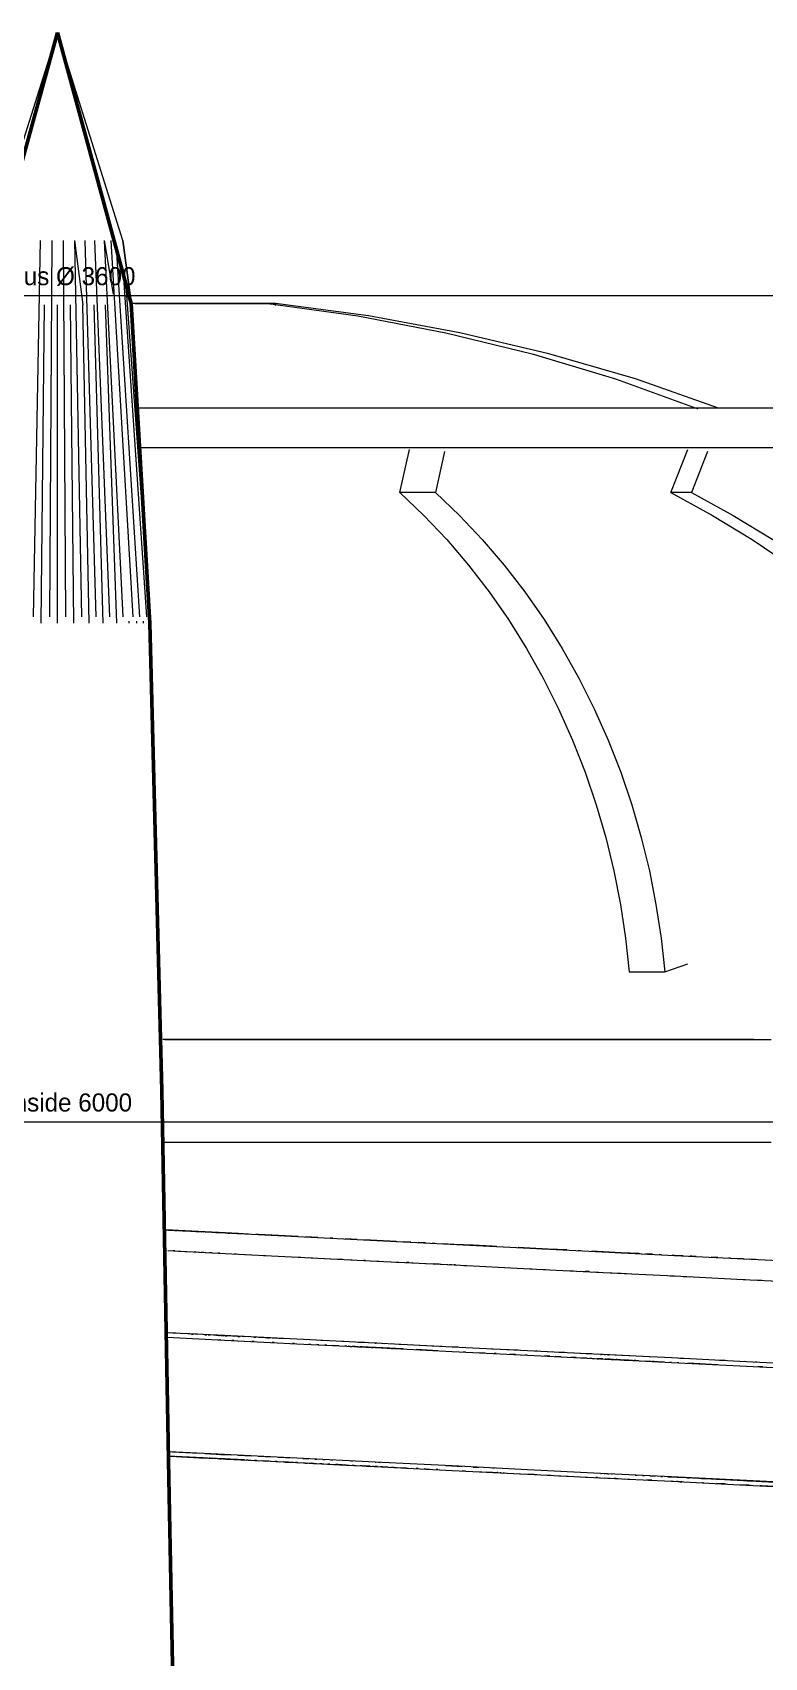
# Model space of a CAD drawing. Header units: metres. Extents: x 10 to 831, y 10 to 584.
# Drawn here: x 195.6 to 266.7, y 259.9 to 418 of the extents above; entities that cross this region are included whole.
import ezdxf
from ezdxf.enums import TextEntityAlignment as Align

# ---------------------------------------------------------------- set-up
doc = ezdxf.new("R2010")
doc.units = ezdxf.units.M
for name, color, linetype, lineweight in [('CUT', 7, 'Continuous', 50), ('DIM', 1, 'Continuous', 13), ('VIS', 8, 'Continuous', 13)]:
    doc.layers.add(name, color=color, linetype=linetype, lineweight=lineweight)

msp = doc.modelspace()

# ---------------------------------------------------------------- linework, layer by layer
at = {"layer": 'CUT'}
for p, q in [((198, 417.9916), (190.766, 391.6276)), ((205.1732, 391.626), (198, 417.9916)), ((206.9804, 360.5288), (205.1732, 391.626)), ((208.146, 315), (206.9804, 360.5288)), ((208.8352, 277.2916), (208.146, 315)), ((209.0588, 265.6128), (208.8352, 277.2916)), ((209.408, 247.3332), (209.0588, 265.6128))]:
    msp.add_line(p, q, dxfattribs=at)
at = {"layer": 'DIM'}
for p, q in [((126, 392.4), (270, 392.4)), ((78, 312), (318, 312))]:
    msp.add_line(p, q, dxfattribs=at)
at = {"layer": 'VIS'}
for p, q in [((190.766, 391.6276), (198, 417.9916)), ((191.6068, 397.7452), (198, 417.9916)), ((204.3516, 397.7452), (198, 417.9916)), ((198, 417.9916), (205.1732, 391.626)), ((196.3356, 397.7452), (195.6584, 361.1344)), ((197.448, 397.7452), (197.2168, 361.1344)), ((198.564, 397.7452), (198.7864, 361.1344)), ((199.6576, 397.7452), (200.4748, 391.5)), ((199.6576, 397.7452), (200.34, 361.1344)), ((200.6532, 397.7452), (201.7456, 361.1344)), ((201.6184, 397.7452), (203.0652, 361.1344)), ((202.5384, 397.7452), (203.4136, 392.5408)), ((202.5384, 397.7452), (204.3764, 361.1344)), ((203.1848, 397.7452), (205.3284, 361.1344)), ((205.2028, 391.5), (204.3516, 397.7452)), ((204.3516, 397.7452), (205.1924, 391.5)), ((204.3516, 397.7452), (204.366, 397.544)), ((203.76, 396.5384), (205.9784, 361.1344)), ((204.4228, 394.1244), (206.6572, 361.1344)), ((204.6684, 393.32), (206.8416, 362.9448)), ((196.42, 360.5184), (196.7328, 391.5)), ((198.0016, 360.5184), (198.0068, 391.5)), ((199.5816, 360.5184), (199.2724, 391.5)), ((201.0976, 360.5184), (200.4748, 391.5)), ((202.4356, 360.5184), (201.5668, 391.5)), ((203.7816, 360.5184), (202.662, 391.5)), ((206.9804, 360.5288), (205.1732, 391.626)), ((205.1924, 391.5), (206.9836, 360.5184)), ((205.6172, 384.2576), (205.2028, 391.5)), ((205.9036, 391.63), (205.324, 391.63)), ((205.5172, 391.63), (205.9036, 391.63)), ((207.2648, 391.63), (205.9036, 391.63)), ((205.9036, 391.63), (207.2648, 391.63)), ((208.6228, 391.63), (207.2648, 391.63)), ((207.2648, 391.63), (208.6228, 391.63)), ((209.6276, 391.63), (208.6228, 391.63)), ((208.6228, 391.63), (209.6276, 391.63)), ((210.5492, 391.63), (209.6276, 391.63)), ((209.6276, 391.63), (210.5492, 391.63)), ((211.792, 391.63), (210.5492, 391.63)), ((210.5492, 391.63), (211.792, 391.63)), ((213.0064, 391.63), (211.792, 391.63)), ((211.792, 391.63), (213.0064, 391.63)), ((213.7212, 391.63), (213.0064, 391.63)), ((213.0064, 391.63), (213.7212, 391.63)), ((214.3424, 391.63), (213.7212, 391.63)), ((213.7212, 391.63), (214.3424, 391.63)), ((215.382, 391.63), (214.3424, 391.63)), ((214.3424, 391.63), (215.382, 391.63)), ((216.37, 391.63), (215.382, 391.63)), ((215.382, 391.63), (216.37, 391.63)), ((216.7464, 391.63), (216.37, 391.63)), ((216.37, 391.63), (216.7464, 391.63)), ((217.0244, 391.63), (216.7464, 391.63)), ((216.7464, 391.63), (217.0244, 391.63)), ((217.7904, 391.63), (217.0244, 391.63)), ((217.0244, 391.63), (217.7904, 391.63)), ((218.4844, 391.63), (217.7904, 391.63)), ((217.7904, 391.63), (218.4844, 391.63)), ((218.8524, 391.63), (218.4128, 391.63)), ((218.4128, 391.63), (218.6156, 391.6008)), ((218.4128, 391.63), (218.4964, 391.63)), ((218.4964, 391.63), (218.4128, 391.63)), ((218.4128, 391.63), (218.6156, 391.6008)), ((218.4128, 391.63), (218.8524, 391.63)), ((218.4964, 391.63), (218.4844, 391.63)), ((218.4844, 391.63), (218.6824, 391.6024)), ((218.4844, 391.63), (227.2032, 390.4124)), ((218.4844, 391.63), (218.4964, 391.63)), ((219.2056, 391.63), (218.8524, 391.63)), ((218.8524, 391.63), (219.2056, 391.63)), ((219.2056, 391.63), (219.1572, 391.4332)), ((228.232, 390.4124), (219.2056, 391.63)), ((227.2032, 390.4124), (235.7796, 388.774)), ((237.1108, 388.774), (228.232, 390.4124)), ((235.7796, 388.774), (244.1556, 386.7252)), ((245.7824, 386.7252), (237.1108, 388.774)), ((244.1556, 386.7252), (252.2772, 384.278)), ((254.1904, 384.278), (245.7824, 386.7252)), ((252.2772, 384.278), (260.0912, 381.4472)), ((262.28, 381.4472), (254.1904, 384.278)), ((207.5088, 381.44), (205.9124, 381.44)), ((212.6084, 381.44), (207.5088, 381.44)), ((217.9056, 381.44), (212.6084, 381.44)), ((222.0692, 381.44), (217.9056, 381.44)), ((225.8784, 381.44), (222.0692, 381.44)), ((231.1184, 381.44), (225.8784, 381.44)), ((236.4552, 381.44), (231.1184, 381.44)), ((239.6012, 381.44), (236.4552, 381.44)), ((242.3484, 381.44), (239.6012, 381.44)), ((247.372, 381.44), (242.3484, 381.44)), ((252.3836, 381.44), (247.372, 381.44)), ((254.2976, 381.44), (252.3836, 381.44)), ((255.7956, 381.44), (254.2976, 381.44)), ((260.2604, 381.44), (255.7956, 381.44)), ((260.0912, 381.4472), (260.2776, 381.3672)), ((264.606, 381.44), (260.2604, 381.44)), ((265.158, 381.44), (264.606, 381.44)), ((265.3044, 381.44), (265.158, 381.44)), ((268.906, 381.44), (265.3044, 381.44)), ((206.1192, 377.6), (207.398, 377.6)), ((207.398, 377.6), (212.0464, 377.6)), ((212.0464, 377.6), (216.6348, 377.6)), ((216.6348, 377.6), (221.1436, 377.6)), ((221.1436, 377.6), (225.5532, 377.6)), ((225.5532, 377.6), (229.8448, 377.6)), ((229.8448, 377.6), (234, 377.6)), ((231.2832, 373.2228), (232.2232, 377.4012)), ((234, 377.6), (238.0012, 377.6)), ((235.65, 377.2352), (234.7472, 373.2228)), ((238.0012, 377.6), (241.8308, 377.6)), ((241.8308, 377.6), (245.4728, 377.6)), ((245.4728, 377.6), (248.9116, 377.6)), ((248.9116, 377.6), (252.1324, 377.6)), ((252.1324, 377.6), (255.1216, 377.6)), ((255.1216, 377.6), (257.866, 377.6)), ((257.648, 373.2228), (259.2828, 377.4176)), ((257.866, 377.6), (260.354, 377.6)), ((261.2116, 377.2352), (259.648, 373.2228)), ((260.354, 377.6), (262.5748, 377.6)), ((262.5748, 377.6), (264.5192, 377.6)), ((264.5192, 377.6), (266.1788, 377.6)), ((266.1788, 377.6), (267.5468, 377.6)), ((234.7472, 373.2228), (231.2832, 373.2228)), ((231.2832, 373.2228), (233.618, 371.0064)), ((234.7472, 373.2228), (237.082, 371.0064)), ((259.648, 373.2228), (257.648, 373.2228)), ((257.648, 373.2228), (261.6924, 371.0064)), ((259.648, 373.2228), (263.6924, 371.0064)), ((233.618, 371.0064), (235.8492, 368.6544)), ((237.082, 371.0064), (239.3132, 368.6544)), ((261.6924, 371.0064), (265.5564, 368.6544)), ((263.6924, 371.0064), (267.5564, 368.6544)), ((235.8492, 368.6544), (237.97, 366.1756)), ((239.3132, 368.6544), (241.434, 366.1756)), ((265.5564, 368.6544), (269.23, 366.1756)), ((237.97, 366.1756), (239.9748, 363.5776)), ((241.434, 366.1756), (243.4388, 363.5776)), ((239.9748, 363.5776), (241.8584, 360.8692)), ((243.4388, 363.5776), (245.3224, 360.8692)), ((204.9792, 360.5184), (204.97, 360.7196)), ((205.7216, 360.5184), (205.7116, 360.7196)), ((206.3844, 360.5184), (206.374, 360.7196)), ((206.9748, 360.5184), (206.9632, 360.7196)), ((208.1892, 315), (206.9708, 361.1344)), ((206.9836, 360.5184), (206.9708, 361.1344)), ((206.9748, 360.5184), (206.974, 360.6724)), ((208.146, 315), (206.9804, 360.5288)), ((241.8584, 360.8692), (243.616, 358.06)), ((245.3224, 360.8692), (247.08, 358.06)), ((243.616, 358.06), (245.2428, 355.16)), ((247.08, 358.06), (248.7068, 355.16)), ((245.2428, 355.16), (246.7352, 352.1784)), ((248.7068, 355.16), (250.1992, 352.1784)), ((246.7352, 352.1784), (248.09, 349.1264)), ((250.1992, 352.1784), (251.554, 349.1264)), ((248.09, 349.1264), (249.3044, 346.014)), ((251.554, 349.1264), (252.7684, 346.014)), ((249.3044, 346.014), (250.3768, 342.8508)), ((252.7684, 346.014), (253.8408, 342.8508)), ((250.3768, 342.8508), (251.306, 339.6472)), ((253.8408, 342.8508), (254.77, 339.6472)), ((251.306, 339.6472), (252.0908, 336.412)), ((254.77, 339.6472), (255.5552, 336.412)), ((252.0908, 336.412), (252.732, 333.1528)), ((255.5552, 336.412), (256.1964, 333.1528)), ((252.732, 333.1528), (253.23, 329.8768)), ((256.1964, 333.1528), (256.694, 329.8768)), ((253.23, 329.8768), (253.5848, 326.59)), ((256.694, 329.8768), (257.0488, 326.59)), ((257.0488, 326.59), (259.3064, 327.368)), ((253.5848, 326.59), (257.0488, 326.59)), ((213.6632, 320), (208.2412, 320)), ((208.442, 320), (213.6632, 320)), ((208.4564, 320), (212.88, 320)), ((212.88, 320), (227.5052, 320)), ((213.6632, 320), (213.4576, 320)), ((229.0584, 320), (213.6632, 320)), ((213.6632, 320), (229.0584, 320)), ((227.5052, 320), (241.626, 320)), ((229.0584, 320), (228.8572, 320)), ((243.922, 320), (229.0584, 320)), ((229.0584, 320), (243.922, 320)), ((241.626, 320), (255, 320)), ((243.922, 320), (243.7288, 320)), ((258, 320), (243.922, 320)), ((243.922, 320), (258, 320)), ((255, 320), (267.3988, 320)), ((258, 320), (257.8176, 320)), ((265.6968, 320), (258, 320)), ((258, 320), (265.8644, 320)), ((208.8352, 277.2916), (208.146, 315)), ((208.1892, 315), (208.842, 277.2916)), ((212.88, 310), (208.2552, 310)), ((227.5052, 310), (212.88, 310)), ((241.626, 310), (227.5052, 310)), ((255, 310), (241.626, 310)), ((267.3988, 310), (255, 310)), ((208.442, 301.48), (213.6632, 301.2188)), ((209.764, 301.4136), (208.5416, 301.4748)), ((209.1892, 301.4424), (208.59, 301.4724)), ((208.608, 301.4716), (209.2076, 301.4416)), ((208.7896, 301.4624), (209.3892, 301.4324)), ((209.4468, 301.4296), (209.6468, 301.4196)), ((211.716, 301.316), (209.764, 301.4136)), ((209.764, 301.4136), (211.564, 301.3236)), ((209.9224, 301.406), (210.1224, 301.396)), ((210.2076, 301.3916), (210.8076, 301.3616)), ((210.2464, 301.3896), (210.4464, 301.3796)), ((211.9864, 301.3028), (210.9876, 301.3528)), ((211.1872, 301.3428), (212.1864, 301.2928)), ((211.446, 301.3296), (211.646, 301.3196)), ((211.5216, 301.326), (211.7212, 301.316)), ((213.664, 301.2188), (211.716, 301.316)), ((211.8072, 301.3116), (212.0072, 301.3016)), ((213.4068, 301.2316), (213.6068, 301.2216)), ((213.4452, 301.2296), (213.6452, 301.2196)), ((213.6632, 301.2188), (229.0584, 300.4492)), ((215.608, 301.1216), (213.664, 301.2188)), ((214.784, 301.1628), (213.7848, 301.2128)), ((214.3844, 301.1828), (214.9836, 301.1528)), ((214.564, 301.174), (214.764, 301.164)), ((214.6068, 301.1716), (214.8068, 301.1616)), ((215.482, 301.128), (215.682, 301.118)), ((216.578, 301.0732), (215.608, 301.1216)), ((217.548, 301.0248), (217.3056, 301.0368)), ((219.484, 300.9276), (217.548, 301.0248)), ((217.548, 301.0248), (217.748, 301.0148)), ((221.412, 300.8312), (219.484, 300.9276)), ((219.484, 300.9276), (219.684, 300.918)), ((223.332, 300.7356), (222.132, 300.7952)), ((224.7692, 300.6636), (224.5296, 300.6756)), ((227.156, 300.544), (225.9636, 300.604)), ((227.156, 300.544), (227.7556, 300.5144)), ((229.06, 300.4492), (227.87, 300.5084)), ((229.0584, 300.4492), (243.922, 299.706)), ((230.952, 300.3544), (229.06, 300.4492)), ((229.06, 300.4492), (229.26, 300.4392)), ((208.7276, 299.4656), (213.6632, 299.2188)), ((208.786, 299.4628), (209.764, 299.4136)), ((209.4076, 299.4316), (209.2076, 299.4416)), ((209.764, 299.4136), (210.984, 299.3528)), ((211.484, 299.3276), (211.284, 299.3376)), ((211.716, 299.3164), (213.664, 299.2188)), ((212.2072, 299.2916), (212.0072, 299.3016)), ((212.964, 299.254), (212.764, 299.264)), ((213.0452, 299.2496), (212.8456, 299.2596)), ((213.8068, 299.2116), (213.6068, 299.2216)), ((213.6632, 299.2188), (221.4108, 298.8316)), ((213.664, 299.2188), (215.608, 299.1216)), ((215.4064, 299.1316), (215.2064, 299.1416)), ((215.608, 299.1216), (216.8204, 299.0608)), ((218.032, 299.0004), (218.274, 298.9884)), ((220.93, 298.8556), (221.412, 298.8312)), ((230.952, 300.3544), (231.552, 300.3244)), ((232.3652, 300.2836), (231.6584, 300.3192)), ((233.772, 300.2132), (233.07, 300.2484)), ((234.708, 300.1668), (234.474, 300.1784)), ((236.572, 300.0732), (235.4072, 300.1316)), ((238.428, 299.9804), (236.572, 300.0732)), ((240.272, 299.8884), (238.428, 299.9804)), ((240.7288, 299.8656), (240.272, 299.8884)), ((240.272, 299.8884), (240.472, 299.8784)), ((243.924, 299.7056), (242.784, 299.7628)), ((243.922, 299.706), (258, 299.002)), ((245.728, 299.6156), (243.924, 299.7056)), ((243.924, 299.7056), (244.5236, 299.676)), ((245.1232, 299.646), (245.3228, 299.636)), ((247.524, 299.5256), (245.728, 299.6156)), ((245.9224, 299.606), (246.1224, 299.596)), ((248.862, 299.4588), (248.6392, 299.47)), ((251.076, 299.348), (249.9708, 299.4036)), ((252.828, 299.2608), (251.076, 299.348)), ((251.076, 299.348), (251.2756, 299.3384)), ((251.874, 299.3084), (252.0732, 299.2984)), ((254.568, 299.1736), (252.828, 299.2608)), ((252.828, 299.2608), (254.622, 299.1708)), ((254.568, 299.1736), (254.7676, 299.1636)), ((255.8608, 299.1088), (255.2144, 299.1412)), ((255.3664, 299.1336), (255.566, 299.1236)), ((256.7188, 299.066), (256.5056, 299.0768)), ((258, 299.002), (257.7864, 299.0128)), ((258, 299.002), (271.0512, 298.3496)), ((258.846, 298.9596), (258, 299.002)), ((259.692, 298.9176), (259.4804, 298.928)), ((260.1108, 298.8964), (259.692, 298.9176)), ((259.692, 298.9176), (259.8912, 298.9076)), ((221.4108, 298.8316), (229.0584, 298.4492)), ((221.412, 298.8312), (221.652, 298.8196)), ((222.372, 298.7836), (223.332, 298.7356)), ((223.332, 298.7356), (224.5296, 298.6756)), ((225.248, 298.6396), (225.4864, 298.6276)), ((225.7324, 298.6152), (225.5324, 298.6252)), ((226.202, 298.592), (227.156, 298.5444)), ((227.156, 298.5444), (227.87, 298.5084)), ((227.9552, 298.5044), (227.7556, 298.5144)), ((228.584, 298.4728), (229.06, 298.4488)), ((229.0584, 298.4492), (236.5728, 298.0732)), ((229.06, 298.4488), (229.2964, 298.4372)), ((230.006, 298.4016), (230.952, 298.3544)), ((230.952, 298.3544), (231.1876, 298.3428)), ((231.894, 298.3072), (232.6004, 298.272)), ((232.152, 298.2944), (231.952, 298.3044)), ((233.772, 298.2132), (234.708, 298.1668)), ((234.708, 298.1668), (236.572, 298.0736)), ((235.1076, 298.1468), (234.708, 298.1668)), ((236.3068, 298.0868), (236.1072, 298.0968)), ((236.572, 298.0736), (236.804, 298.062)), ((236.7012, 298.0668), (236.5728, 298.0732)), ((236.5728, 298.0732), (243.922, 297.706)), ((237.5, 298.0272), (238.196, 297.992)), ((243.922, 297.706), (251.0748, 297.3484)), ((243.924, 297.7056), (244.1496, 297.6944)), ((245.2772, 297.638), (245.5024, 297.6268)), ((247.524, 297.526), (248.1932, 297.4924)), ((248.862, 297.4588), (249.308, 297.4368)), ((249.308, 297.4368), (249.5292, 297.4256)), ((249.7072, 297.4168), (249.308, 297.4368)), ((250.192, 297.3924), (251.076, 297.348)), ((251.0748, 297.3484), (258, 297.002)), ((251.076, 297.348), (252.828, 297.2608)), ((262.198, 298.792), (261.5756, 298.8232)), ((263.438, 298.73), (263.2332, 298.7404)), ((264.668, 298.6684), (264.0528, 298.6992)), ((264.668, 298.6684), (265.2636, 298.6388)), ((265.886, 298.6076), (265.2768, 298.638)), ((252.828, 297.2608), (254.3504, 297.1844)), ((257.5732, 297.0232), (258, 297.002)), ((258, 297.002), (264.6684, 296.6684)), ((258, 297.002), (258.2116, 296.9916)), ((258.846, 296.9596), (259.4804, 296.928)), ((264.668, 296.6688), (264.8708, 296.6584)), ((264.6684, 296.6684), (271.0512, 296.3496)), ((265.886, 296.6076), (266.292, 296.5876)), ((266.292, 296.5876), (266.4924, 296.5772)), ((213.5848, 291.2228), (208.4692, 291.4784)), ((208.674, 291.0404), (213.5848, 290.7948)), ((209.55, 291.4244), (208.9332, 291.4552)), ((211.6068, 291.3216), (210.1672, 291.3936)), ((211.0388, 291.35), (211.242, 291.34)), ((213.6632, 291.2188), (212.2236, 291.2908)), ((212.3264, 291.2856), (212.5304, 291.2756)), ((212.664, 291.2688), (212.8672, 291.2588)), ((213.4768, 291.228), (213.68, 291.218)), ((214.476, 291.178), (213.484, 291.228)), ((221.2936, 290.8372), (213.5848, 291.2228)), ((213.5848, 291.2228), (213.6108, 291.2216)), ((215.702, 291.1168), (213.6632, 291.2188)), ((213.6892, 291.2176), (213.7676, 291.2136)), ((213.898, 291.2072), (213.9764, 291.2032)), ((213.9596, 291.204), (214.164, 291.194)), ((214.1616, 291.194), (213.962, 291.204)), ((214.1068, 291.1968), (214.1852, 291.1928)), ((214.2896, 291.1876), (214.4912, 291.1776)), ((214.3156, 291.1864), (214.342, 291.1848)), ((214.9596, 291.154), (214.76, 291.164)), ((215.4984, 291.1272), (215.6996, 291.1172)), ((215.5824, 291.1228), (215.7848, 291.1128)), ((216.1564, 291.094), (215.9568, 291.104)), ((217.11, 291.0464), (217.3112, 291.0364)), ((220.1876, 290.8928), (217.5368, 291.0252)), ((218.0484, 290.9996), (217.8496, 291.0096)), ((218.416, 290.9812), (218.6184, 290.9712)), ((213.6372, 290.792), (213.5848, 290.7948)), ((213.5848, 290.7948), (221.2936, 290.4092)), ((213.846, 290.7816), (213.7676, 290.7856)), ((215.1416, 290.7168), (214.9444, 290.7268)), ((217.1148, 290.6184), (216.9176, 290.628)), ((219.0884, 290.5196), (218.8908, 290.5296)), ((221.0616, 290.4208), (220.8644, 290.4308)), ((228.9028, 290.4568), (221.2936, 290.8372)), ((221.2936, 290.4092), (228.9028, 290.0288)), ((222.216, 290.7912), (222.0144, 290.8012)), ((222.63, 290.3424), (222.4352, 290.3524)), ((223.4092, 290.3036), (223.2144, 290.3132)), ((224.2284, 290.6904), (223.6244, 290.7208)), ((224.1884, 290.2644), (223.9936, 290.2744)), ((225.3572, 290.206), (224.7728, 290.2352)), ((225.8384, 290.61), (225.6372, 290.62)), ((226.136, 290.1672), (225.9412, 290.1768)), ((226.4696, 290.1504), (226.2668, 290.1608)), ((226.4696, 290.1504), (226.6724, 290.1404)), ((226.8504, 290.1316), (226.6532, 290.1412)), ((226.9152, 290.1284), (226.7204, 290.138)), ((226.8504, 290.1316), (227.0472, 290.1216)), ((227.2072, 290.1136), (227.0048, 290.1236)), ((227.2072, 290.1136), (227.4092, 290.1036)), ((227.8508, 290.5096), (227.2472, 290.5396)), ((227.374, 290.1052), (227.5692, 290.0956)), ((227.6376, 290.092), (227.4408, 290.102)), ((229.642, 289.992), (227.4996, 290.0992)), ((227.6376, 290.092), (227.8348, 290.0824)), ((228.0352, 290.0724), (227.8412, 290.082)), ((228.0352, 290.0724), (228.2288, 290.0624)), ((228.5452, 290.0468), (228.7404, 290.0368)), ((229.0584, 290.4492), (228.8572, 290.4592)), ((236.38, 290.0832), (228.9028, 290.4568)), ((228.9028, 290.4568), (228.9548, 290.4544)), ((229.11, 290.0184), (228.9028, 290.0288)), ((228.9028, 290.0288), (236.38, 289.6552)), ((229.6276, 289.9928), (229.3688, 290.0056)), ((229.586, 289.9948), (229.3928, 290.0044)), ((231.556, 289.896), (229.642, 289.992)), ((229.642, 289.992), (229.6796, 289.99)), ((229.8492, 290.4096), (229.6516, 290.4196)), ((230.0772, 289.97), (229.878, 289.98)), ((230.042, 289.972), (229.8864, 289.9796)), ((230.0772, 289.97), (230.2764, 289.96)), ((230.456, 289.9512), (230.404, 289.9536)), ((230.6404, 290.37), (230.4424, 290.38)), ((230.456, 289.9512), (230.6524, 289.9412)), ((230.484, 289.9496), (230.676, 289.94)), ((230.7468, 289.9368), (230.5536, 289.9464)), ((231.8268, 290.3108), (231.2336, 290.3404)), ((231.6712, 289.8904), (231.472, 289.9004)), ((232.6176, 290.2712), (232.42, 290.2812)), ((235.0012, 289.724), (232.896, 289.8292)), ((233.8044, 290.2116), (233.2108, 290.2416)), ((234.5952, 290.1724), (234.3976, 290.182)), ((235.3864, 290.1328), (235.1884, 290.1424)), ((236.5728, 290.0732), (235.9796, 290.1032)), ((243.6924, 289.7172), (236.38, 290.0832)), ((236.38, 289.6552), (243.6924, 289.2892)), ((236.9596, 290.054), (236.5728, 290.0732)), ((237.6724, 289.5904), (237.4852, 289.5996)), ((239.544, 289.4968), (238.9824, 289.5248)), ((242.7616, 289.764), (240.2472, 289.8896)), ((240.6672, 289.4408), (240.48, 289.45)), ((242.5392, 289.3472), (241.9776, 289.3752)), ((250.8092, 289.3616), (243.6924, 289.7172)), ((244.6748, 289.6684), (244.4868, 289.6776)), ((246.1808, 289.5928), (245.616, 289.6212)), ((247.31, 289.5364), (246.7456, 289.5648)), ((248.816, 289.4612), (248.2512, 289.4896)), ((249.9452, 289.4048), (249.3804, 289.4328)), ((251.0748, 289.3484), (250.51, 289.3764)), ((257.7, 289.0172), (250.8092, 289.3616)), ((250.8092, 289.3616), (250.8976, 289.3572)), ((243.6624, 289.2908), (243.4752, 289.3004)), ((243.6924, 289.2892), (250.8092, 288.9336)), ((245.8784, 289.18), (245.332, 289.2076)), ((246.9716, 289.1256), (246.4248, 289.1528)), ((248.4288, 289.0524), (247.8824, 289.08)), ((249.522, 288.998), (248.9756, 289.0252)), ((249.9648, 288.9756), (249.7804, 288.9848)), ((250.0084, 288.9736), (250.1912, 288.9644)), ((250.0396, 288.972), (250.2224, 288.9628)), ((250.9792, 288.9252), (250.4328, 288.9524)), ((250.4732, 288.9504), (250.66, 288.9412)), ((250.986, 288.9248), (250.8092, 288.9336)), ((250.8092, 288.9336), (257.7, 288.5892)), ((251.0344, 288.9224), (250.856, 288.9312)), ((256.1776, 289.0932), (251.0748, 289.3484)), ((251.1632, 289.344), (251.2516, 289.3396)), ((251.2208, 288.9128), (251.4076, 288.9036)), ((251.34, 288.9068), (251.2516, 288.9116)), ((251.6396, 288.892), (251.456, 288.9012)), ((251.5168, 289.326), (251.6052, 289.3216)), ((252.0724, 288.8704), (251.526, 288.8976)), ((251.7476, 288.8868), (251.5692, 288.8956)), ((251.694, 288.8892), (251.6052, 288.8936)), ((251.8348, 288.8824), (252.0172, 288.8732)), ((251.8712, 288.8804), (252.0544, 288.8712)), ((252.0476, 288.8716), (251.9592, 288.876)), ((254.542, 288.7468), (252.0724, 288.8704)), ((252.4016, 288.854), (252.3132, 288.8584)), ((252.342, 288.8568), (252.5288, 288.8476)), ((252.7552, 288.8364), (252.6668, 288.8408)), ((253.0892, 288.8196), (253.276, 288.81)), ((253.5308, 288.7976), (253.3524, 288.8064)), ((254.244, 288.762), (254.0656, 288.7708)), ((254.6752, 288.7404), (255.2056, 288.7136)), ((257.0112, 288.6236), (255.0712, 288.7204)), ((255.634, 288.6924), (255.8152, 288.6832)), ((256.0268, 288.6728), (255.8484, 288.6816)), ((257.7168, 288.588), (257.5404, 288.5968)), ((264.3352, 288.6852), (257.7, 289.0172)), ((257.7, 288.5892), (264.3352, 288.2572)), ((258.4224, 288.5528), (258.246, 288.5616)), ((259.404, 288.932), (258.5264, 288.9756)), ((262.1852, 288.3648), (259.298, 288.5092)), ((262.9136, 288.7564), (262.3872, 288.7828)), ((270.686, 288.3676), (264.3352, 288.6852)), ((264.3352, 288.2572), (270.686, 287.9396)), ((265.0044, 288.6516), (264.8364, 288.66)), ((266.0124, 288.6012), (265.8444, 288.6096)), ((266.572, 288.1452), (266.0844, 288.1696)), ((213.5848, 279.6508), (208.8784, 279.886)), ((209.1804, 279.8708), (211.768, 279.7416)), ((212.1776, 279.2932), (208.7516, 279.4644)), ((208.9532, 279.4544), (212.3792, 279.2832)), ((209.06, 279.4492), (209.264, 279.4388)), ((209.0832, 279.448), (213.5848, 279.2228)), ((210.1448, 279.3948), (209.5412, 279.4248)), ((209.7424, 279.4148), (210.346, 279.3848)), ((210.6932, 279.3672), (211.3056, 279.3368)), ((211.352, 279.3344), (210.7484, 279.3644)), ((210.9496, 279.3544), (211.5532, 279.3244)), ((212.5588, 279.274), (211.9556, 279.3044)), ((212.1564, 279.294), (212.76, 279.264)), ((212.3652, 279.7116), (213.9576, 279.632)), ((212.6328, 279.2704), (212.6068, 279.2716)), ((212.6328, 279.2704), (212.6068, 279.2716)), ((212.7348, 279.2652), (213.3472, 279.2348)), ((212.8416, 279.26), (212.7632, 279.264)), ((212.8416, 279.26), (212.7632, 279.264)), ((216.1768, 279.0932), (212.7804, 279.2628)), ((213.0504, 279.2496), (212.972, 279.2532)), ((213.0504, 279.2496), (212.972, 279.2532)), ((212.98, 279.2528), (216.3768, 279.0832)), ((213.2592, 279.2392), (213.1812, 279.2428)), ((213.2592, 279.2392), (213.1812, 279.2428)), ((213.7628, 279.214), (213.5632, 279.224)), ((221.2936, 279.2652), (213.5848, 279.6508)), ((213.5848, 279.6508), (213.6108, 279.6496)), ((213.6372, 279.22), (213.5848, 279.2228)), ((213.5848, 279.2228), (221.2936, 278.8372)), ((213.6892, 279.6456), (213.7676, 279.6416)), ((213.7628, 279.214), (213.962, 279.204)), ((213.846, 279.2096), (213.7676, 279.2136)), ((213.898, 279.6352), (213.9764, 279.6312)), ((213.9576, 279.632), (214.9444, 279.5828)), ((214.0548, 279.1992), (213.9764, 279.2032)), ((214.2636, 279.1888), (214.1852, 279.1928)), ((214.368, 279.1836), (214.342, 279.1848)), ((214.5604, 279.174), (214.3612, 279.184)), ((214.368, 279.1836), (214.5704, 279.1736)), ((214.5604, 279.174), (214.76, 279.164)), ((215.3584, 279.134), (215.1588, 279.144)), ((215.1776, 279.1432), (215.38, 279.1328)), ((215.3584, 279.134), (215.558, 279.124)), ((215.5364, 279.5532), (216.9176, 279.484)), ((215.9872, 279.1028), (216.5944, 279.0724)), ((216.5552, 279.0744), (216.356, 279.0844)), ((216.5552, 279.0744), (216.7548, 279.0644)), ((217.3532, 279.0344), (217.1536, 279.0444)), ((217.2016, 279.042), (217.404, 279.0316)), ((217.3532, 279.0344), (217.5528, 279.0244)), ((217.5096, 279.4544), (218.8908, 279.3856)), ((218.55, 278.9744), (217.9516, 279.0044)), ((218.0112, 279.0016), (218.2136, 278.9912)), ((218.1512, 278.9944), (218.7496, 278.9644)), ((219.348, 278.9348), (219.1484, 278.9444)), ((219.2256, 278.9408), (219.4284, 278.9304)), ((219.348, 278.9348), (219.5472, 278.9248)), ((219.4828, 279.356), (220.8644, 279.2868)), ((220.1456, 278.8948), (219.9464, 278.9048)), ((220.9564, 278.854), (219.9704, 278.9036)), ((220.0356, 278.9004), (220.238, 278.89)), ((220.1456, 278.8948), (220.3452, 278.8848)), ((220.1676, 278.8936), (221.1536, 278.8444)), ((221.3372, 278.8352), (221.1404, 278.8448)), ((221.25, 278.8396), (221.4524, 278.8292)), ((228.9028, 278.8848), (221.2936, 279.2652)), ((221.2936, 278.8372), (228.9028, 278.4568)), ((221.3372, 278.8352), (221.5344, 278.8252)), ((221.8508, 279.2376), (222.4352, 279.2084)), ((222.1248, 278.7956), (221.928, 278.8056)), ((222.0596, 278.7992), (222.4644, 278.7788)), ((222.1248, 278.7956), (222.322, 278.786)), ((222.9284, 278.7556), (222.3368, 278.7852)), ((222.4644, 278.7788), (226.66, 278.5692)), ((222.534, 278.7752), (223.1256, 278.7456)), ((222.9124, 278.7564), (222.7156, 278.7664)), ((222.9124, 278.7564), (223.1092, 278.7464)), ((223.0196, 279.1792), (223.2144, 279.1692)), ((223.7, 278.7168), (223.5032, 278.7268)), ((223.7, 278.7168), (223.8968, 278.7072)), ((223.7988, 279.14), (223.9936, 279.1304)), ((224.4876, 278.6776), (224.2908, 278.6876)), ((224.4876, 278.6776), (224.6844, 278.6676)), ((224.578, 279.1012), (224.7728, 279.0912)), ((225.2752, 278.6384), (225.0784, 278.648)), ((225.6892, 278.6176), (225.0976, 278.6472)), ((225.2752, 278.6384), (225.472, 278.6284)), ((225.2948, 278.6372), (225.8864, 278.6076)), ((226.0628, 278.5988), (225.866, 278.6088)), ((226.0628, 278.5988), (226.2596, 278.5892)), ((226.5256, 279.0036), (226.7204, 278.994)), ((226.8504, 278.5596), (226.6532, 278.5692)), ((226.8504, 278.5596), (227.0472, 278.5496)), ((227.6376, 278.52), (227.4408, 278.53)), ((227.6376, 278.52), (227.8348, 278.5104)), ((228.4228, 278.4808), (227.8412, 278.51)), ((228.0352, 278.5004), (228.6164, 278.4712)), ((228.8124, 278.4612), (228.6188, 278.4712)), ((228.8124, 278.4612), (229.0056, 278.4516)), ((236.38, 278.5112), (228.9028, 278.8848)), ((228.9028, 278.8848), (228.9548, 278.8824)), ((229.11, 278.4464), (228.9028, 278.4568)), ((228.9028, 278.4568), (236.38, 278.0832)), ((229.2136, 278.8692), (229.3688, 278.8616)), ((229.6276, 278.4208), (229.3688, 278.4336)), ((229.9732, 278.4032), (229.3928, 278.4324)), ((229.586, 278.4228), (230.1664, 278.3936)), ((230.1452, 278.3948), (229.8864, 278.4076)), ((230.456, 278.3792), (230.404, 278.3816)), ((230.456, 278.3792), (231.0448, 278.3496)), ((230.7468, 278.3648), (230.5536, 278.3744)), ((230.7468, 278.3648), (230.9404, 278.3548)), ((231.9108, 278.3064), (231.3292, 278.3356)), ((231.5232, 278.326), (232.1044, 278.2968)), ((231.6336, 278.3204), (231.83, 278.3104)), ((231.9076, 278.3068), (231.7144, 278.3164)), ((231.9076, 278.3068), (232.1012, 278.2968)), ((235.7668, 278.5416), (236.3408, 278.5128)), ((243.6924, 278.1452), (236.38, 278.5112)), ((236.38, 278.5112), (237.344, 278.4628)), ((238.4212, 278.4088), (238.9824, 278.3808)), ((240.2928, 278.3152), (240.48, 278.306)), ((208.8352, 277.2916), (208.842, 277.2916)), ((208.8352, 277.2916), (209.0588, 265.6128)), ((209.0588, 265.6128), (208.8352, 277.2916)), ((232.4192, 278.2812), (232.6152, 278.2712)), ((233.0684, 278.2484), (232.8752, 278.2584)), ((233.0684, 278.2484), (233.262, 278.2388)), ((233.8424, 278.21), (233.6488, 278.2196)), ((233.8424, 278.21), (234.036, 278.2004)), ((233.9896, 278.2024), (234.186, 278.1928)), ((235.0032, 278.152), (234.8096, 278.1616)), ((235.0032, 278.152), (235.1968, 278.142)), ((236.38, 278.0832), (243.6924, 277.7172)), ((237.6656, 278.0188), (237.344, 278.0348)), ((239.0764, 277.948), (239.2684, 277.9384)), ((240.292, 277.8876), (239.7232, 277.916)), ((239.9128, 277.9064), (240.4816, 277.878)), ((240.2284, 277.8904), (240.8044, 277.8616)), ((240.824, 277.8608), (240.7476, 277.8648)), ((240.824, 277.8608), (240.7476, 277.8648)), ((241.13, 277.8456), (241.0536, 277.8492)), ((241.13, 277.8456), (241.0536, 277.8492)), ((241.4364, 277.83), (241.3596, 277.834)), ((241.4364, 277.83), (241.3596, 277.834)), ((241.7644, 277.8136), (242.3404, 277.7848)), ((242.9164, 277.756), (243.4924, 277.7272)), ((250.8092, 277.7896), (243.6924, 278.1452)), ((243.6924, 277.7172), (250.8092, 277.3616)), ((244.36, 277.684), (243.8064, 277.7116)), ((243.9908, 277.7024), (244.5444, 277.6748)), ((244.4524, 277.6792), (244.6444, 277.6696)), ((245.6044, 277.6216), (245.9884, 277.6024)), ((245.9884, 277.6024), (246.1752, 277.5932)), ((246.736, 277.5652), (246.9228, 277.556)), ((247.4832, 277.528), (247.6704, 277.5184)), ((248.6044, 277.4716), (248.7916, 277.4624)), ((249.352, 277.4344), (249.5388, 277.4252)), ((250.5256, 277.3756), (250.3468, 277.3848)), ((250.4732, 277.3784), (250.66, 277.3688)), ((250.5256, 277.3756), (250.704, 277.3668)), ((257.7, 277.4448), (250.8092, 277.7896)), ((250.8092, 277.7896), (250.8976, 277.7852)), ((250.8092, 277.3616), (257.7, 277.0168)), ((251.1632, 277.772), (251.2516, 277.7676)), ((251.2208, 277.3408), (251.7812, 277.3128)), ((251.3436, 277.7628), (251.526, 277.7536)), ((251.5168, 277.754), (251.6052, 277.7496)), ((251.8708, 277.7364), (251.9592, 277.732)), ((252.3112, 277.2864), (252.1328, 277.2952)), ((252.3112, 277.2864), (252.49, 277.2776)), ((252.342, 277.2848), (252.5288, 277.2756)), ((253.0892, 277.2476), (253.4628, 277.2288)), ((253.4628, 277.2288), (253.644, 277.2196)), ((254.1892, 277.6204), (254.3656, 277.6116)), ((254.8948, 277.5852), (255.0712, 277.5764)), ((255.8036, 277.112), (255.2876, 277.1376)), ((255.4596, 277.1292), (255.9756, 277.1032)), ((255.6004, 277.55), (256.1292, 277.5236)), ((255.634, 277.1204), (256.1768, 277.0932)), ((256.6584, 277.4972), (256.8348, 277.4884)), ((257.364, 277.4616), (259.128, 277.3736)), ((264.3352, 277.1132), (257.7, 277.4448)), ((257.9, 277.0068), (257.7, 277.0168)), ((257.7, 277.0168), (264.3352, 276.6852)), ((258.3, 276.9868), (258.2, 276.992)), ((258.5548, 276.9744), (258.3828, 276.9828)), ((258.5548, 276.9744), (258.7268, 276.9656)), ((258.7, 276.9668), (258.6, 276.972)), ((259.128, 277.3736), (265.9216, 277.034)), ((259.272, 277.3664), (259.4424, 277.358)), ((260.634, 277.2984), (261.4852, 277.2556)), ((260.7, 277.2952), (260.8744, 277.2864)), ((260.8196, 276.8612), (260.7084, 276.8664)), ((260.8196, 276.8612), (260.7084, 276.8664)), ((262.564, 276.7736), (262.0704, 276.7984)), ((262.0936, 277.2252), (262.268, 277.2168)), ((262.2348, 276.7904), (262.7288, 276.7656)), ((262.8196, 276.7612), (262.486, 276.7776)), ((262.8196, 276.7612), (262.486, 276.7776)), ((262.9204, 276.756), (262.7488, 276.7644)), ((262.9204, 276.756), (263.0924, 276.7472)), ((263.0172, 277.1792), (263.8688, 277.1364)), ((263.4876, 277.1556), (263.6616, 277.1468)), ((270.686, 276.7956), (264.3352, 277.1132)), ((264.8812, 277.086), (265.0552, 277.0772)), ((265.0604, 277.0768), (266.082, 277.026)), ((266.082, 277.026), (265.9216, 277.034)), ((265.9216, 277.034), (267.71, 276.9444)), ((266.082, 277.026), (266.5708, 277.0016)), ((266.2748, 277.0164), (266.4492, 277.0076)), ((264.3352, 276.6852), (270.686, 276.3676)), ((265.236, 276.64), (264.4144, 276.6812)), ((264.5788, 276.6732), (265.4004, 276.632)), ((266.482, 276.578), (266.3256, 276.5856)), ((267.8652, 276.5088), (266.3864, 276.5828)), ((266.482, 276.578), (266.6388, 276.57)), ((266.5508, 276.5744), (267.3724, 276.5332)), ((209.408, 247.3332), (209.0588, 265.6128))]:
    msp.add_line(p, q, dxfattribs=at)

# ---------------------------------------------------------------- texts
at = {"layer": 'DIM'}
for s, p in [('oculus Ø 3600', (198, 393.4)), ('Ø inside 6000', (198, 313))]:
    msp.add_text(s, height=1.76, dxfattribs=at).set_placement(p, align=Align.CENTER)

doc.saveas('drawing.dxf')
